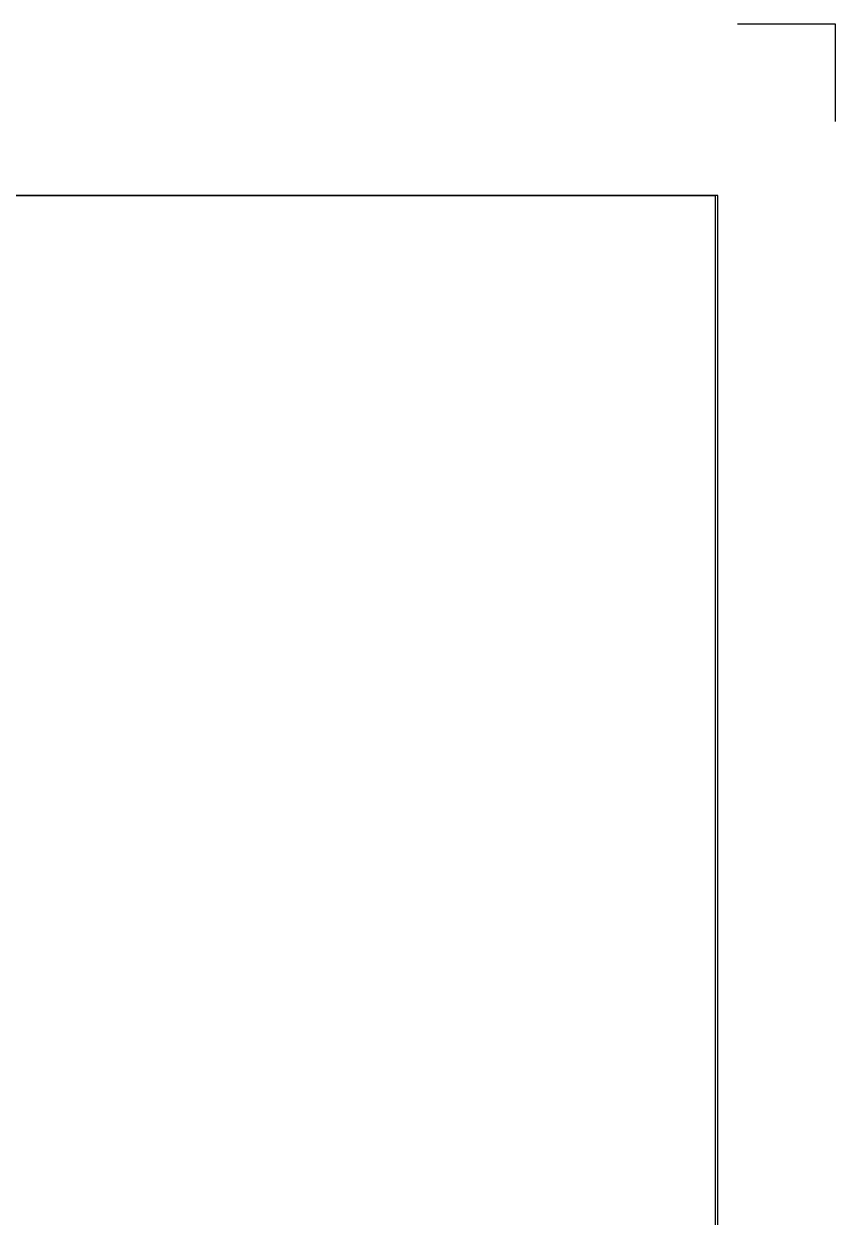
# Model space of a CAD drawing. Extents: x -255 to 8105, y -176 to 5714.
# Drawn here: x 7275 to 8105, y 4492 to 5714 of the extents above; entities that cross this region are included whole.
import ezdxf

# ---------------------------------------------------------------- set-up
doc = ezdxf.new("R2010")
doc.units = 0
doc.header["$LTSCALE"] = 30
doc.layers.get('0').update_dxf_attribs({"linetype": 'CONTINUOUS'})
doc.layers.add('curior-0Line', color=252, linetype='CONTINUOUS')

# ---------------------------------------------------------------- blocks, each defined once
blk = doc.blocks.new('UNI-01', base_point=(7634, 7239))
at = {"color": 2}
for p, q in [((15639.3, 12953), (15739.3, 12953)), ((15639.3, 12953), (15739.3, 12953)), ((15639.3, 12953), (15739.3, 12953)), ((15739.3, 12953), (15739.3, 12853)), ((15739.3, 12953), (15739.3, 12853)), ((15739.3, 12953), (15739.3, 12853)), ((15739.3, 12953), (15739.3, 12853)), ((15739.3, 12953), (15739.3, 12953)), ((15739.3, 12953), (15739.3, 12853)), ((15739.3, 12953), (15739.3, 12953)), ((15739.3, 12953), (15739.3, 12853)), ((15739.3, 12953), (15739.3, 12853)), ((7634.4, 12777.2), (15616.4, 12777.2)), ((15616.4, 12777.2), (15616.4, 7238.8))]:
    blk.add_line(p, q, dxfattribs=at)
at = {"layer": 'curior-0Line'}
for p, q in [((15619.2, 12777.2), (14886.8, 12777.2)), ((15619.2, 7238.8), (15619.2, 12777.2))]:
    blk.add_line(p, q, dxfattribs=at)

msp = doc.modelspace()

# ---------------------------------------------------------------- block references
msp.add_blockref('UNI-01', (0, 0))

doc.saveas('drawing.dxf')
